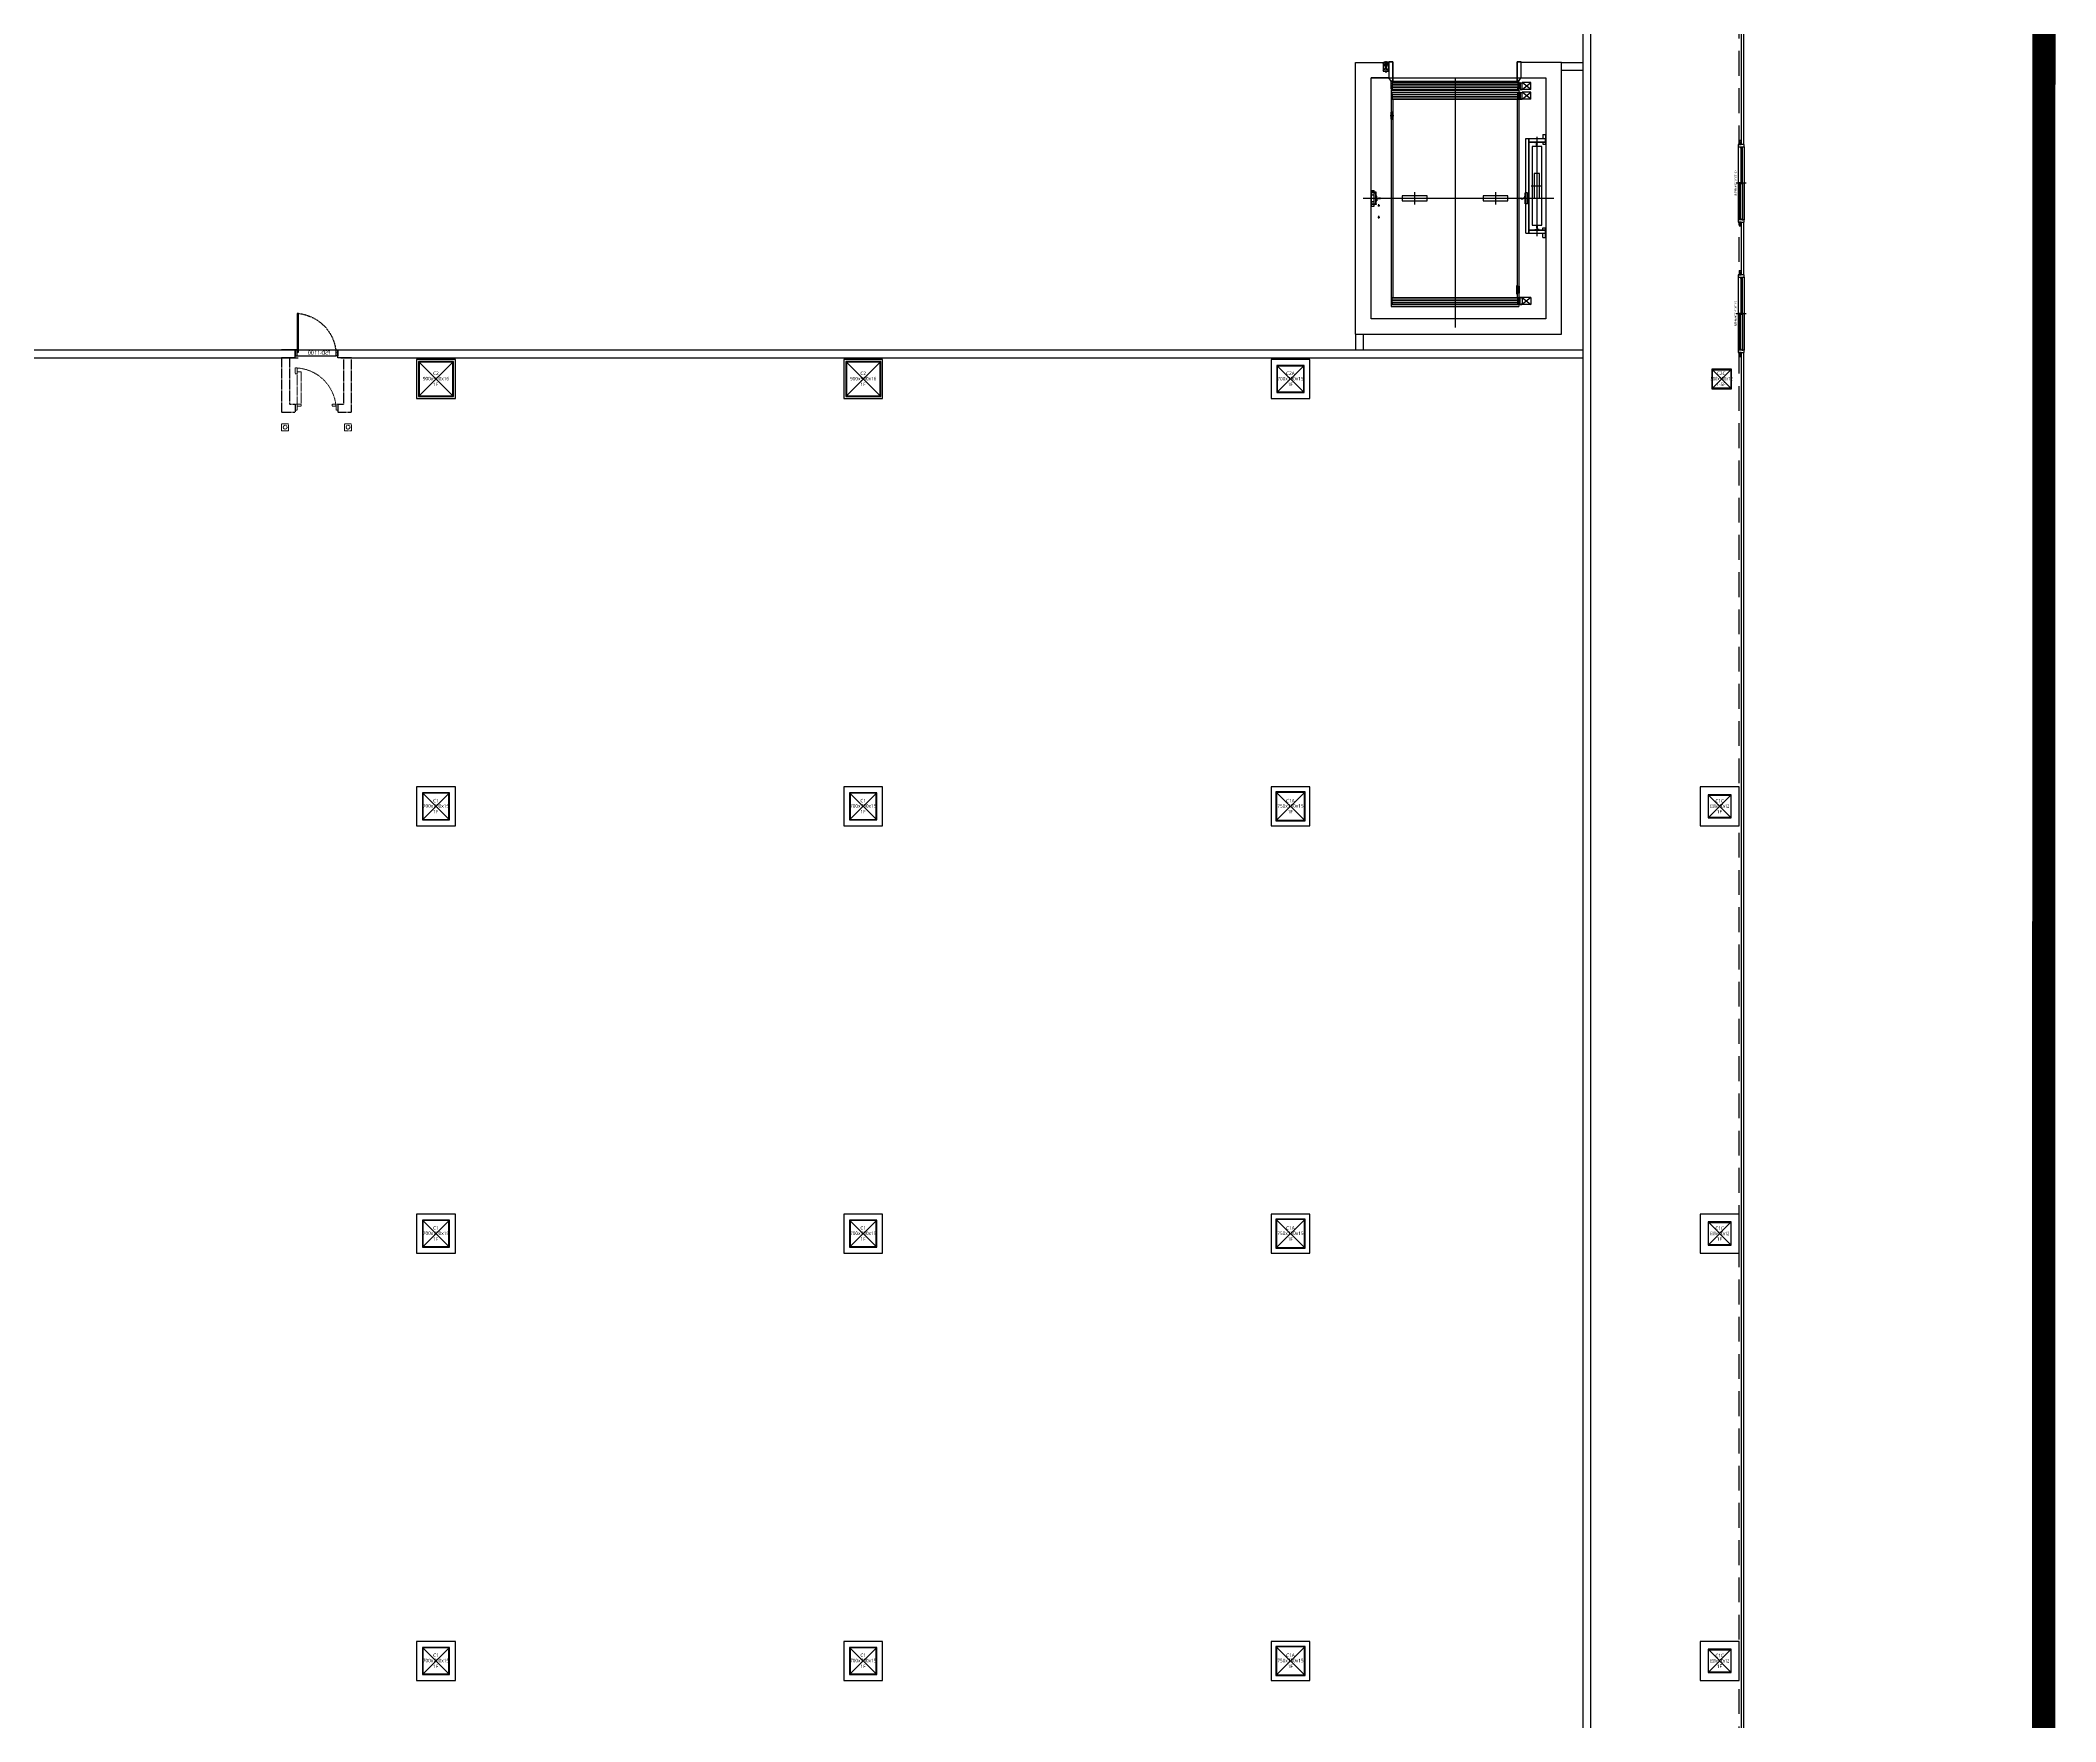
# Model space of a CAD drawing. Header units: millimetres. Extents: x -27104 to 125781, y -3376 to 46996.
# Drawn here: x 120696 to 121711, y 17674 to 18520 of the extents above; entities that cross this region are included whole.
import ezdxf
from ezdxf.enums import TextEntityAlignment as Align

# ---------------------------------------------------------------- set-up
doc = ezdxf.new("R2010")
doc.units = ezdxf.units.MM
doc.header["$LTSCALE"] = 100
doc.header["$MEASUREMENT"] = 0
doc.header["$PDSIZE"] = -10
for name, pattern in [('-HID', [2.5, 1.5, -1]), ('HID', [2.5, 1.5, -1]), ('HIDDEN2', [0.1875, 0.125, -0.0625])]:
    doc.linetypes.add(name, pattern=pattern)
doc.layers.get('0').update_dxf_attribs({"linetype": 'CONTINUOUS'})
doc.layers.get('Defpoints').update_dxf_attribs({"color": 171, "linetype": 'CONTINUOUS'})
doc.layers.add('#프레임 라인', color=189, linetype='CONTINUOUS', plot=False)
for name, color, linetype in [('DOOR', 4, 'CONTINUOUS'), ('DOOR ELE', 253, 'CONTINUOUS'), ('DOOR(OPEN ELE)', 5, 'CONTINUOUS'), ('ELE9', 9, 'CONTINUOUS'), ('FIN(패널-200글라스울64k)', 4, 'CONTINUOUS'), ('FIN(패널-T150 방열)', 9, 'CONTINUOUS'), ('STEEL', 5, 'CONTINUOUS'), ('WIN', 4, 'CONTINUOUS'), ('WIN-ETC', 1, 'CONTINUOUS'), ('WIN-G', 252, 'CONTINUOUS'), ('WIN2', 5, 'CONTINUOUS'), ('단열패널-방열문(저온공사분)', 251, 'CONTINUOUS')]:
    doc.layers.add(name, color=color, linetype=linetype)
doc.styles.add('TE', font='malgun_0.ttf')
doc.styles.add('나눔바른고딕', font='NanumBarunGothic.ttf')
doc.styles.add('돋움체', font='')
doc.styles.get('돋움체').set_extended_font_data('DotumChe')

# ---------------------------------------------------------------- blocks, each defined once
blk = doc.blocks.new('*U429')
at = {"color": 0, "linetype": 'ByBlock'}
for p, q in [((250, 250), (-250, 250)), ((-250, 250), (-250, -250)), ((-238, 238), (238, 238)), ((-238, -238), (-238, 238)), ((238, 238), (238, -238)), ((250, -250), (250, 250)), ((-250, -250), (250, -250)), ((238, -238), (-238, -238))]:
    blk.add_line(p, q, dxfattribs=at)
at = {"layer": 'Defpoints'}
blk.add_point((0, 0), dxfattribs=at)
blk = doc.blocks.new('C2C-1-5F')
at = {"layer": 'Defpoints', "ltscale": 10000}
for p, q in [((-250, -250), (250, 250)), ((-250, 250), (250, -250))]:
    blk.add_line(p, q, dxfattribs=at)
at = {"ltscale": 0.1}
blk.add_blockref('*U429', (0, 0), dxfattribs=at)
at = {"layer": 'Defpoints', "style": 'TE', "width": 0.7}
blk.add_text('500x500x12', height=90, dxfattribs=at).set_placement((0, -35), align=Align.CENTER)
at = {"layer": 'Defpoints', "style": 'TE'}
for s, p in [('C2C', (-12, 102)), ('1-5F', (-18, -182))]:
    blk.add_text(s, height=90, dxfattribs=at).set_placement(p, align=Align.CENTER)
blk = doc.blocks.new('*U372')
at = {"color": 0, "linetype": 'ByBlock'}
for p, q in [((350, 350), (-350, 350)), ((-350, 350), (-350, -350)), ((-335, 335), (335, 335)), ((-335, -335), (-335, 335)), ((335, 335), (335, -335)), ((350, -350), (350, 350)), ((-350, -350), (350, -350)), ((335, -335), (-335, -335))]:
    blk.add_line(p, q, dxfattribs=at)
at = {"layer": 'Defpoints'}
blk.add_point((0, 0), dxfattribs=at)
blk = doc.blocks.new('C2A-1F')
at = {"layer": '#프레임 라인', "ltscale": 0.1}
blk.add_lwpolyline([(-500, -500), (500, -500), (500, 500), (-500, 500)], close=True, dxfattribs=at)
at = {"layer": 'Defpoints', "ltscale": 10000}
for p, q in [((-350, -350), (350, 350)), ((350, -350), (-350, 350))]:
    blk.add_line(p, q, dxfattribs=at)
at = {"ltscale": 0.1}
blk.add_blockref('*U372', (0, 0), dxfattribs=at)
at = {"layer": 'Defpoints', "style": 'TE'}
for s, p in [('700x700x15', (0, -35)), ('C2A', (0, 102)), ('1F', (-6, -182))]:
    blk.add_text(s, height=90, dxfattribs=at).set_placement(p, align=Align.CENTER)
blk = doc.blocks.new('*U428')
at = {"color": 0, "linetype": 'ByBlock'}
for p, q in [((300, 300), (-300, 300)), ((-300, 300), (-300, -300)), ((-288, 288), (288, 288)), ((-288, -288), (-288, 288)), ((288, 288), (288, -288)), ((300, -300), (300, 300)), ((-300, -300), (300, -300)), ((288, -288), (-288, -288))]:
    blk.add_line(p, q, dxfattribs=at)
at = {"layer": 'Defpoints'}
blk.add_point((0, 0), dxfattribs=at)
blk = doc.blocks.new('C1C-1F')
at = {"layer": '#프레임 라인', "ltscale": 0.1}
blk.add_lwpolyline([(-500, -500), (500, -500), (500, 500), (-500, 500)], close=True, dxfattribs=at)
at = {"layer": 'Defpoints', "ltscale": 10000}
for p, q in [((-300, -300), (300, 300)), ((300, -300), (-300, 300))]:
    blk.add_line(p, q, dxfattribs=at)
at = {"ltscale": 0.1}
blk.add_blockref('*U428', (0, 0), dxfattribs=at)
at = {"layer": 'Defpoints', "style": 'TE', "width": 0.6}
blk.add_text('600x600x12', height=90, dxfattribs=at).set_placement((-3, -40), align=Align.CENTER)
at = {"layer": 'Defpoints', "style": 'TE'}
for s, p in [('C1C', (0, 96)), ('1F', (-6, -181))]:
    blk.add_text(s, height=90, dxfattribs=at).set_placement(p, align=Align.CENTER)
blk = doc.blocks.new('C2-1F')
at = {"layer": '#프레임 라인', "ltscale": 0.1}
blk.add_lwpolyline([(-500, -500), (500, -500), (500, 500), (-500, 500)], close=True, dxfattribs=at)
for points in [[(-450, -450), (450, -450), (450, 450), (-450, 450)], [(-434, -434), (434, -434), (434, 434), (-434, 434)]]:
    blk.add_lwpolyline(points, close=True)
at = {"layer": 'Defpoints', "ltscale": 10000}
for p, q in [((-450, -450), (450, 450)), ((450, -450), (-450, 450))]:
    blk.add_line(p, q, dxfattribs=at)
at = {"layer": 'Defpoints', "style": 'TE'}
for s, p in [('900x900x16', (0, -35)), ('C2', (0, 102)), ('1F', (-6, -182))]:
    blk.add_text(s, height=90, dxfattribs=at).set_placement(p, align=Align.CENTER)
blk = doc.blocks.new('C1-1F')
at = {"layer": '#프레임 라인', "ltscale": 0.1}
blk.add_lwpolyline([(-500, -500), (500, -500), (500, 500), (-500, 500)], close=True, dxfattribs=at)
for points in [[(-350, -350), (350, -350), (350, 350), (-350, 350)], [(-335, -335), (335, -335), (335, 335), (-335, 335)]]:
    blk.add_lwpolyline(points, close=True)
at = {"layer": 'Defpoints', "ltscale": 10000}
for p, q in [((-350, -350), (350, 350)), ((350, -350), (-350, 350))]:
    blk.add_line(p, q, dxfattribs=at)
at = {"layer": 'Defpoints', "style": 'TE'}
for s, p in [('700x700x15', (0, -35)), ('C1', (0, 102)), ('1F', (-6, -182))]:
    blk.add_text(s, height=90, dxfattribs=at).set_placement(p, align=Align.CENTER)
blk = doc.blocks.new('C1A-1F')
at = {"layer": '#프레임 라인', "ltscale": 0.1}
blk.add_lwpolyline([(-500, -500), (500, -500), (500, 500), (-500, 500)], close=True, dxfattribs=at)
for points in [[(-375, -375), (375, -375), (375, 375), (-375, 375)], [(-360, -360), (360, -360), (360, 360), (-360, 360)]]:
    blk.add_lwpolyline(points, close=True)
at = {"layer": 'Defpoints', "ltscale": 10000}
for p, q in [((-375, -375), (375, 375)), ((375, -375), (-375, 375))]:
    blk.add_line(p, q, dxfattribs=at)
at = {"layer": 'Defpoints', "style": 'TE'}
for s, p in [('750x750x15', (0, -35)), ('C1A', (0, 102)), ('1F', (-6, -182))]:
    blk.add_text(s, height=90, dxfattribs=at).set_placement(p, align=Align.CENTER)
blk = doc.blocks.new('A$Ca9cf91a4')
blk.add_wipeout([(13, 100), (13, 2100), (168, 2100), (168, 100)]).dxf.layer = 'WIN'
at = {"layer": 'WIN', "color": 8}
for p, q in [((93, 2100), (43, 2200)), ((93, 2200), (43, 2100)), ((93, 0), (43, 100)), ((93, 100), (43, 0))]:
    blk.add_line(p, q, dxfattribs=at)
at = {"layer": 'WIN', "ltscale": 0.1}
for points in [[(168, 2100), (168, 2040), (13, 2040), (13, 2100)], [(76, 2040), (41, 2040), (41, 2005), (76, 2005)], [(136, 2040), (136, 2000), (116, 2000), (116, 2040)], [(76, 1117), (41, 1117), (41, 1082), (76, 1082)], [(116, 1117), (81, 1117), (81, 1082), (116, 1082)], [(136, 1120), (136, 1080), (116, 1080), (116, 1120)], [(168, 160), (168, 100), (13, 100), (13, 160)], [(116, 195), (81, 195), (81, 160), (116, 160)]]:
    blk.add_lwpolyline(points, close=True, dxfattribs=at)
at = {"layer": 'WIN', "color": 8}
for points in [[(93, 2200), (93, 2100), (43, 2100), (43, 2200)], [(93, 100), (93, 0), (43, 0), (43, 100)]]:
    blk.add_lwpolyline(points, close=True, dxfattribs=at)
at = {"layer": 'WIN-ETC', "ltscale": 0.1}
blk.add_lwpolyline([(218, 1100), (-37, 1100)], dxfattribs=at)
at = {"layer": 'WIN-G', "ltscale": 0.1}
for points in [[(41, 1117), (41, 2005)], [(58, 1117), (58, 2005)], [(76, 1117), (76, 2005)], [(126, 1120), (126, 2000)], [(81, 195), (81, 1082)], [(98, 195), (98, 1082)], [(116, 195), (116, 1082)]]:
    blk.add_lwpolyline(points, dxfattribs=at)
at = {"layer": 'WIN2', "ltscale": 0.1}
for points in [[(13, 160), (13, 2040)], [(168, 160), (168, 2040)]]:
    blk.add_lwpolyline(points, dxfattribs=at)
at = {"layer": 'Defpoints', "style": '돋움체'}
blk.add_text('상온용PW(2.0.X1.0)', height=50, rotation=270, dxfattribs=at).set_placement((-90, 1098), align=Align.BOTTOM_CENTER)
blk = doc.blocks.new('A$C48EA7C17')
at = {"layer": 'DOOR'}
for points in [[(965, 1088), (1000, 1088), (1000, 88), (965, 88)], [(-50, 0), (0, 0), (0, 150), (-50, 150)], [(1050, 0), (1000, 0), (1000, 150), (1050, 150)]]:
    blk.add_lwpolyline(points, close=True, dxfattribs=at)
at = {"layer": 'DOOR ELE', "ltscale": 0.1}
for points in [[(965, 150), (0, 150)], [(1000, 0), (0, 0)]]:
    blk.add_lwpolyline(points, dxfattribs=at)
at = {"layer": 'DOOR(OPEN ELE)', "linetype": 'HID', "ltscale": 0.05}
blk.add_arc((1084, 7), 1087, 96.2785, 175.7623, dxfattribs=at)
at = {"layer": 'Defpoints', "style": '나눔바른고딕'}
blk.add_text('FSD-1100', height=100, dxfattribs=at).set_placement((139, 28))
blk = doc.blocks.new('A$C236D454C')
at = {"layer": 'FIN(패널-200글라스울64k)', "ltscale": 1000}
for points in [[(0, 1112), (350, 1112)], [(350, 1112), (350, 912)], [(1450, 1112), (1450, 912)], [(1450, 1112), (1800, 1112)], [(350, 912), (0, 912)], [(1450, 912), (1800, 912)]]:
    blk.add_lwpolyline(points, dxfattribs=at)
at = {"layer": 'FIN(패널-T150 방열)', "linetype": '-HID', "ltscale": 0.1}
for points in [[(350, 2512), (0, 2512), (0, 1112)], [(350, 2312), (200, 2312), (200, 1112)], [(350, 2312), (350, 2512)], [(1800, 1112), (1800, 2512), (1450, 2512)], [(1450, 2312), (1450, 2512)], [(1600, 1112), (1600, 2312), (1450, 2312)]]:
    blk.add_lwpolyline(points, dxfattribs=at)
at = {"layer": 'STEEL', "linetype": '-HID', "lineweight": 0, "ltscale": 0.1}
for p, q in [((0, 2992), (180, 2992)), ((0, 2812), (0, 2992)), ((180, 2812), (0, 2812)), ((180, 2992), (180, 2812)), ((1620, 2992), (1800, 2992)), ((1620, 2812), (1620, 2992)), ((1800, 2812), (1620, 2812)), ((1800, 2992), (1800, 2812))]:
    blk.add_line(p, q, dxfattribs=at)
for centre in [(90, 2902), (1710, 2902)]:
    blk.add_circle(centre, 50, dxfattribs=at)
at = {"layer": '단열패널-방열문(저온공사분)', "linetype": '-HID', "lineweight": 0, "ltscale": 0.1}
for points in [[(350, 2462), (400, 2462), (400, 2312), (350, 2312)], [(500, 2312), (500, 2362), (400, 2362), (400, 2312)], [(1400, 2312), (1400, 2362), (1300, 2362), (1300, 2312)], [(1300, 1475), (1400, 1475), (1400, 2312), (1300, 2312)], [(1450, 2462), (1400, 2462), (1400, 2312), (1450, 2312)], [(1450, 1375), (1450, 1525), (1400, 1525), (1400, 1375)]]:
    blk.add_lwpolyline(points, close=True, dxfattribs=at)
blk.add_arc((1474, 2451), 1076, 184.0279, 268.0719, dxfattribs=at)
at = {"ltscale": 0.1, "xscale": -1, "rotation": 180}
blk.add_blockref('A$C48EA7C17', (400, 1062), dxfattribs=at)
blk = doc.blocks.new('ggtyu')
at = {"layer": 'ELE9', "color": 253}
for p, q in [((59800.4, 18505), (59797.5, 18508.9)), ((59797.5, 18505), (59800.4, 18508.9)), ((59799.5, 18507.2), (59798.5, 18509.3)), ((59798.5, 18507.2), (59799.5, 18509.3)), ((59799, 18504.1), (59799, 18509.9)), ((59801.6, 18499.9), (59800.4, 18501.5)), ((59801.6, 18495.9), (59801.6, 18499.9)), ((59801.6, 18499.9), (59865.8, 18499.9)), ((59801.6, 18495.9), (59865.8, 18495.9)), ((59802, 18499.2), (59865.4, 18499.3)), ((59802, 18499.2), (59802, 18498.3)), ((59802, 18498.3), (59865.4, 18498.3)), ((59802, 18498.1), (59865.4, 18498.1)), ((59802, 18498.1), (59802, 18497.1)), ((59802, 18497.1), (59865.4, 18497.1)), ((59802, 18496.9), (59865.4, 18496.9)), ((59802, 18496.9), (59802, 18495.9)), ((59802, 18495.9), (59865.4, 18495.9)), ((59833.7, 18501.5), (59833.7, 18375.8)), ((59865.2, 18498.8), (59866.2, 18498.8)), ((59865.2, 18497.6), (59866.2, 18497.6)), ((59865.2, 18496.4), (59866.2, 18496.4)), ((59865.4, 18499.3), (59865.4, 18498.3)), ((59865.4, 18499), (59866.1, 18499)), ((59865.4, 18499), (59865.4, 18499)), ((59865.4, 18499), (59865.4, 18498.5)), ((59865.4, 18498.9), (59866.1, 18498.9)), ((59865.4, 18498.6), (59866.1, 18498.6)), ((59865.4, 18498.6), (59866.1, 18498.6)), ((59865.4, 18498.5), (59865.4, 18498.5)), ((59865.4, 18498.1), (59865.4, 18497.1)), ((59865.4, 18497.9), (59865.4, 18497.9)), ((59865.4, 18497.9), (59865.4, 18497.3)), ((59865.4, 18497.8), (59866.1, 18497.8)), ((59865.4, 18497.7), (59866.1, 18497.7)), ((59865.4, 18497.5), (59866.1, 18497.5)), ((59865.4, 18497.4), (59866.1, 18497.4)), ((59865.4, 18497.3), (59865.4, 18497.3)), ((59865.4, 18496.9), (59865.4, 18495.9)), ((59865.4, 18496.7), (59865.4, 18496.7)), ((59865.4, 18496.7), (59865.4, 18496.1)), ((59865.4, 18496.1), (59865.4, 18496.7)), ((59865.4, 18496.6), (59866.1, 18496.6)), ((59865.4, 18496.6), (59866.1, 18496.6)), ((59865.4, 18496.3), (59866.1, 18496.3)), ((59865.4, 18496.2), (59866.1, 18496.2)), ((59865.4, 18496.1), (59865.4, 18496.1)), ((59865.8, 18499.9), (59866.9, 18501.5)), ((59865.8, 18495.9), (59865.8, 18499.9)), ((59866.4, 18498.8), (59865.8, 18498.8)), ((59865.8, 18498.8), (59866.1, 18498.8)), ((59865.8, 18498.8), (59866.1, 18498.8)), ((59865.8, 18498.7), (59866.1, 18498.7)), ((59866.4, 18497.6), (59865.8, 18497.6)), ((59865.8, 18497.6), (59866.1, 18497.6)), ((59865.8, 18497.6), (59866.1, 18497.6)), ((59865.8, 18497.6), (59866.1, 18497.6)), ((59866.4, 18496.5), (59865.8, 18496.5)), ((59865.8, 18496.5), (59866.1, 18496.5)), ((59865.8, 18496.5), (59866.1, 18496.5)), ((59865.8, 18496.4), (59866.1, 18496.4)), ((59866.3, 18498.7), (59865.9, 18498.7)), ((59866.3, 18497.6), (59865.9, 18497.6)), ((59866.3, 18496.4), (59865.9, 18496.4)), ((59866.1, 18499), (59866.1, 18498.9)), ((59866.1, 18498.9), (59866.1, 18498.8)), ((59866.1, 18498.6), (59866.1, 18498.7)), ((59866.1, 18498.6), (59866.1, 18498.6)), ((59866.1, 18497.8), (59866.1, 18497.7)), ((59866.1, 18497.7), (59866.1, 18497.6)), ((59866.1, 18497.5), (59866.1, 18497.6)), ((59866.1, 18497.4), (59866.1, 18497.5)), ((59866.1, 18496.6), (59866.1, 18496.6)), ((59866.1, 18496.6), (59866.1, 18496.5)), ((59866.1, 18496.3), (59866.1, 18496.4)), ((59866.1, 18496.2), (59866.1, 18496.3)), ((59866.4, 18499), (59866.4, 18495.8)), ((59866.4, 18498.2), (59866.4, 18498.8)), ((59866.4, 18498.3), (59866.4, 18498.7)), ((59866.4, 18497), (59866.4, 18498.6)), ((59866.4, 18498.2), (59866.4, 18498.2)), ((59866.4, 18497.1), (59866.4, 18497.5)), ((59866.4, 18497), (59866.4, 18497)), ((59866.4, 18495.9), (59866.4, 18496.5)), ((59866.4, 18495.9), (59866.4, 18496.3)), ((59866.4, 18495.9), (59866.4, 18495.9)), ((59866.5, 18499.1), (59867.3, 18499.1)), ((59866.5, 18499), (59867.3, 18499)), ((59866.5, 18499), (59866.5, 18495.8)), ((59867.3, 18495.7), (59866.5, 18495.7)), ((59866.5, 18495.7), (59867.3, 18495.7)), ((59867.3, 18498.7), (59867.3, 18499)), ((59867.3, 18498.7), (59867.4, 18498.7)), ((59867.3, 18495.8), (59867.3, 18496.1)), ((59867.3, 18496.1), (59867.4, 18496.1)), ((59867.3, 18495.8), (59867.3, 18496.1)), ((59867.3, 18496.1), (59867.4, 18496.1)), ((59867.4, 18499), (59867.4, 18498.7)), ((59867.4, 18495.8), (59867.4, 18496.1)), ((59867.4, 18495.8), (59867.4, 18496.1)), ((59867.5, 18495.7), (59871.8, 18499.2)), ((59871.8, 18495.7), (59867.5, 18499.2)), ((59867.5, 18495.7), (59867.5, 18499.2)), ((59871.8, 18499.2), (59867.5, 18499.2)), ((59871.8, 18495.7), (59867.5, 18495.7)), ((59871.8, 18495.7), (59871.8, 18499.2)), ((59801.6, 18495.3), (59801.6, 18386.4)), ((59801.6, 18495.3), (59865.8, 18495.3)), ((59801.6, 18490.8), (59865.8, 18490.8)), ((59802, 18494.4), (59865.4, 18494.4)), ((59802, 18493.4), (59802, 18494.4)), ((59802, 18493.4), (59865.4, 18493.4)), ((59802, 18493.2), (59802, 18492.2)), ((59802, 18493.2), (59865.4, 18493.2)), ((59802, 18492.2), (59865.4, 18492.2)), ((59802, 18492), (59802, 18491)), ((59802, 18492), (59865.4, 18492)), ((59802, 18491), (59865.4, 18491)), ((59802.4, 18490.8), (59802.4, 18390.9)), ((59802.4, 18490.8), (59865, 18490.8)), ((59865, 18490.8), (59865, 18390.9)), ((59865.2, 18493.9), (59866.2, 18493.9)), ((59865.2, 18492.7), (59866.2, 18492.7)), ((59865.2, 18491.5), (59866.2, 18491.5)), ((59865.4, 18493.4), (59865.4, 18494.4)), ((59865.4, 18494.2), (59865.4, 18494.2)), ((59865.4, 18494.2), (59865.4, 18493.6)), ((59865.4, 18494.1), (59866.1, 18494.1)), ((59865.4, 18494), (59866.1, 18494)), ((59865.4, 18493.7), (59866.1, 18493.7)), ((59865.4, 18493.7), (59866.1, 18493.7)), ((59865.4, 18493.6), (59865.4, 18493.6)), ((59865.4, 18493.2), (59865.4, 18492.2)), ((59865.4, 18492.2), (59865.4, 18493.2)), ((59865.4, 18493), (59865.4, 18493)), ((59865.4, 18493), (59865.4, 18492.4)), ((59865.4, 18492.9), (59866.1, 18492.9)), ((59865.4, 18492.8), (59866.1, 18492.8)), ((59865.4, 18492.6), (59866.1, 18492.6)), ((59865.4, 18492.5), (59866.1, 18492.5)), ((59865.4, 18492.4), (59865.4, 18492.4)), ((59865.4, 18492), (59865.4, 18491)), ((59865.4, 18491.8), (59865.4, 18491.8)), ((59865.4, 18491.8), (59865.4, 18491.3)), ((59865.4, 18491.3), (59865.4, 18491.8)), ((59865.4, 18491.7), (59866.1, 18491.7)), ((59865.4, 18491.7), (59866.1, 18491.7)), ((59865.4, 18491.4), (59866.1, 18491.4)), ((59865.4, 18491.3), (59866.1, 18491.3)), ((59865.4, 18491.3), (59865.4, 18491.3)), ((59865.8, 18495.3), (59865.8, 18386.4)), ((59866.4, 18493.9), (59865.8, 18493.9)), ((59865.8, 18493.9), (59866.1, 18493.9)), ((59865.8, 18493.9), (59866.1, 18493.9)), ((59865.8, 18493.8), (59866.1, 18493.8)), ((59866.4, 18492.7), (59865.8, 18492.7)), ((59865.8, 18492.7), (59866.1, 18492.7)), ((59865.8, 18492.7), (59866.1, 18492.7)), ((59865.8, 18492.7), (59866.1, 18492.7)), ((59866.4, 18491.6), (59865.8, 18491.6)), ((59865.8, 18491.6), (59866.1, 18491.6)), ((59865.8, 18491.6), (59866.1, 18491.6)), ((59865.8, 18491.5), (59866.1, 18491.5)), ((59866.3, 18493.8), (59865.9, 18493.8)), ((59866.3, 18492.7), (59865.9, 18492.7)), ((59866.3, 18491.5), (59865.9, 18491.5)), ((59866.1, 18494.1), (59866.1, 18494)), ((59866.1, 18494), (59866.1, 18493.9)), ((59866.1, 18493.7), (59866.1, 18493.8)), ((59866.1, 18493.7), (59866.1, 18493.7)), ((59866.1, 18492.9), (59866.1, 18492.8)), ((59866.1, 18492.8), (59866.1, 18492.7)), ((59866.1, 18492.6), (59866.1, 18492.7)), ((59866.1, 18492.5), (59866.1, 18492.6)), ((59866.1, 18491.7), (59866.1, 18491.7)), ((59866.1, 18491.7), (59866.1, 18491.6)), ((59866.1, 18491.4), (59866.1, 18491.5)), ((59866.1, 18491.3), (59866.1, 18491.4)), ((59866.4, 18494.1), (59866.4, 18490.9)), ((59866.4, 18493.3), (59866.4, 18493.9)), ((59866.4, 18493.4), (59866.4, 18493.8)), ((59866.4, 18492.1), (59866.4, 18493.7)), ((59866.4, 18493.3), (59866.4, 18493.3)), ((59866.4, 18492.2), (59866.4, 18492.6)), ((59866.4, 18492.1), (59866.4, 18492.1)), ((59866.4, 18491), (59866.4, 18491.6)), ((59866.4, 18491), (59866.4, 18491.4)), ((59866.4, 18491), (59866.4, 18491)), ((59866.5, 18494.2), (59867.3, 18494.2)), ((59866.5, 18494.2), (59867.3, 18494.2)), ((59866.5, 18494.1), (59866.5, 18490.9)), ((59866.5, 18490.9), (59867.3, 18490.9)), ((59867.3, 18490.8), (59866.5, 18490.8)), ((59867.3, 18493.8), (59867.3, 18494.1)), ((59867.3, 18493.8), (59867.4, 18493.8)), ((59867.3, 18490.9), (59867.3, 18491.2)), ((59867.3, 18491.2), (59867.4, 18491.2)), ((59867.3, 18490.9), (59867.3, 18491.2)), ((59867.3, 18491.2), (59867.4, 18491.2)), ((59867.4, 18494.1), (59867.4, 18493.8)), ((59867.4, 18490.9), (59867.4, 18491.2)), ((59867.4, 18490.9), (59867.4, 18491.2)), ((59867.5, 18490.8), (59871.8, 18494.3)), ((59871.8, 18490.8), (59867.5, 18494.3)), ((59871.8, 18494.3), (59867.5, 18494.3)), ((59867.5, 18490.8), (59867.5, 18494.3)), ((59871.8, 18490.8), (59867.5, 18490.8)), ((59871.8, 18490.8), (59871.8, 18494.3)), ((59802.8, 18482.5), (59801, 18482.5)), ((59801.4, 18484.3), (59802.4, 18480.8)), ((59802.4, 18484.3), (59801.4, 18480.8)), ((59802.5, 18484.7), (59802.4, 18484.7)), ((59802.4, 18484.3), (59802.4, 18484.7)), ((59802.4, 18484.3), (59802.4, 18480.4)), ((59802.4, 18479.3), (59802.5, 18479.3)), ((59802.5, 18480.4), (59802.5, 18484.7)), ((59869.4, 18423.3), (59869.4, 18471)), ((59869.4, 18471), (59879.3, 18471)), ((59869.4, 18444.4), (59869.4, 18470.9)), ((59870.9, 18423.3), (59870.9, 18471)), ((59871.1, 18423.3), (59871.1, 18471)), ((59871.1, 18469.4), (59879.3, 18469.4)), ((59871.1, 18469.2), (59879.3, 18469.2)), ((59876.1, 18469.2), (59873.9, 18469.2)), ((59873.9, 18469.1), (59873.9, 18469.2)), ((59873.9, 18469), (59874.8, 18469)), ((59874.8, 18467.5), (59874.8, 18468.2)), ((59874.8, 18468.2), (59874.8, 18468.2)), ((59875.1, 18467.5), (59874.8, 18467.5)), ((59874.8, 18467.5), (59874.8, 18467.5)), ((59874.9, 18468.3), (59874.9, 18468.9)), ((59875, 18421.8), (59875, 18471.9)), ((59876, 18469), (59875.1, 18469)), ((59875.1, 18468.3), (59875.1, 18468.9)), ((59875.1, 18467.5), (59875.1, 18468.2)), ((59875.1, 18468.2), (59875.1, 18468.2)), ((59875.1, 18467.5), (59875.1, 18467.5)), ((59876.1, 18469.1), (59876.1, 18469.2)), ((59878, 18473.1), (59879.5, 18473.1)), ((59878, 18473.1), (59878, 18471)), ((59878, 18469.2), (59878, 18468.2)), ((59878, 18468.2), (59879.5, 18468.2)), ((59879.3, 18473.1), (59879.3, 18468.2)), ((59879.3, 18469.2), (59879.3, 18471)), ((59872.1, 18447.1), (59877.3, 18447.1)), ((59787.5, 18440.9), (59883.4, 18440.9)), ((59791.4, 18444.8), (59792.9, 18444.8)), ((59791.4, 18436.9), (59792.9, 18436.9)), ((59791.6, 18436.9), (59791.6, 18444.8)), ((59793.9, 18444), (59791.6, 18444)), ((59791.6, 18444), (59791.6, 18442.5)), ((59791.6, 18444), (59791.6, 18442.5)), ((59793.9, 18443.8), (59791.6, 18443.8)), ((59792.9, 18442.5), (59791.6, 18442.5)), ((59792.9, 18439.2), (59791.6, 18439.2)), ((59791.6, 18439.2), (59791.6, 18437.7)), ((59791.6, 18439.2), (59791.6, 18437.7)), ((59793.9, 18437.9), (59791.6, 18437.9)), ((59793.9, 18437.7), (59791.6, 18437.7)), ((59792.9, 18444), (59792.9, 18444.8)), ((59792.9, 18438.1), (59792.9, 18443.6)), ((59792.9, 18443.6), (59794, 18443.6)), ((59792.9, 18439.2), (59792.9, 18442.5)), ((59792.9, 18439.2), (59792.9, 18442.5)), ((59792.9, 18438.1), (59794, 18438.1)), ((59792.9, 18436.9), (59792.9, 18437.7)), ((59793.8, 18438.1), (59793.8, 18443.6)), ((59793.9, 18443.6), (59793.9, 18444)), ((59793.9, 18438.1), (59793.9, 18437.7)), ((59794, 18438.1), (59794, 18443.6)), ((59794, 18442.1), (59794, 18439.6)), ((59794, 18442.1), (59794.2, 18442.1)), ((59794, 18439.6), (59794.2, 18439.6)), ((59794.3, 18441), (59794.3, 18442)), ((59794.3, 18440.7), (59794.3, 18439.7)), ((59794.4, 18441), (59795, 18441)), ((59794.4, 18440.8), (59795, 18440.8)), ((59794.8, 18437.3), (59795.9, 18437.3)), ((59796.1, 18441), (59795.1, 18441)), ((59795.1, 18441), (59795.1, 18441)), ((59796.1, 18440.7), (59795.1, 18440.7)), ((59795.1, 18440.7), (59795.1, 18440.7)), ((59795.3, 18436.8), (59795.3, 18437.9)), ((59796.1, 18441), (59796.1, 18440.7)), ((59796.1, 18441), (59796.1, 18441)), ((59796.1, 18440.7), (59796.1, 18440.7)), ((59813.3, 18444), (59813.3, 18437.7)), ((59854, 18444), (59854, 18437.7)), ((59866.9, 18441), (59866.9, 18440.7)), ((59867, 18441), (59866.9, 18441)), ((59867, 18440.7), (59866.9, 18440.7)), ((59867, 18441), (59868, 18441)), ((59867, 18440.7), (59868, 18440.7)), ((59868.7, 18441), (59868, 18441)), ((59868, 18441), (59868, 18441)), ((59868.7, 18440.8), (59868, 18440.8)), ((59868, 18440.7), (59868, 18440.7)), ((59868.8, 18441), (59868.8, 18442)), ((59868.8, 18440.7), (59868.8, 18439.7)), ((59869.1, 18442.1), (59868.9, 18442.1)), ((59869.1, 18439.6), (59868.9, 18439.6)), ((59870.2, 18443.6), (59869.1, 18443.6)), ((59869.1, 18438.1), (59869.1, 18443.6)), ((59869.1, 18442.1), (59869.1, 18439.6)), ((59870.2, 18438.1), (59869.1, 18438.1)), ((59869.2, 18438.1), (59869.2, 18443.6)), ((59869.4, 18426.9), (59869.4, 18438.1)), ((59870.2, 18438.1), (59870.2, 18443.6)), ((59794.8, 18431.4), (59795.9, 18431.4)), ((59795.3, 18430.8), (59795.3, 18432)), ((59871.1, 18425), (59879.3, 18425)), ((59871.1, 18424.9), (59879.3, 18424.9)), ((59873.9, 18425.2), (59874.8, 18425.2)), ((59873.9, 18425.1), (59873.9, 18425)), ((59876.1, 18425), (59873.9, 18425)), ((59874.8, 18426.8), (59874.8, 18426)), ((59875.1, 18426.8), (59874.8, 18426.8)), ((59874.8, 18426.8), (59874.8, 18426.8)), ((59874.8, 18426), (59874.8, 18426)), ((59874.9, 18425.9), (59874.9, 18425.3)), ((59875.1, 18426.8), (59875.1, 18426)), ((59875.1, 18426.8), (59875.1, 18426.8)), ((59875.1, 18426), (59875.1, 18426)), ((59875.1, 18425.9), (59875.1, 18425.3)), ((59876, 18425.2), (59875.1, 18425.2)), ((59876.1, 18425.1), (59876.1, 18425)), ((59878, 18425), (59878, 18426)), ((59878, 18426), (59879.5, 18426)), ((59879.3, 18421.1), (59879.3, 18426)), ((59879.3, 18423.6), (59879.3, 18425)), ((59879.3, 18425), (59879.3, 18423.3)), ((59802.4, 18423.4), (59802.4, 18390.9)), ((59869.4, 18423.3), (59879.3, 18423.3)), ((59878, 18421.1), (59878, 18423.3)), ((59878, 18421.1), (59879.5, 18421.1)), ((59864.5, 18394.9), (59866.4, 18394.9)), ((59864.9, 18392.7), (59864.9, 18397)), ((59864.9, 18397), (59865, 18397)), ((59865, 18396.6), (59865, 18397)), ((59865, 18396.6), (59865, 18392.7)), ((59866, 18396.6), (59865, 18393.1)), ((59865, 18396.6), (59866, 18393.1)), ((59801.6, 18390.9), (59865.8, 18390.9)), ((59801.6, 18386.4), (59865.8, 18386.4)), ((59802, 18389.7), (59802, 18390.7)), ((59802, 18390.7), (59865.4, 18390.7)), ((59802, 18389.7), (59865.4, 18389.7)), ((59802, 18388.5), (59802, 18389.5)), ((59802, 18389.5), (59865.4, 18389.5)), ((59802, 18388.5), (59865.4, 18388.5)), ((59802, 18388.3), (59802, 18387.4)), ((59802, 18388.3), (59865.4, 18388.3)), ((59802, 18387.4), (59865.4, 18387.4)), ((59865, 18392.7), (59864.9, 18392.7)), ((59865.2, 18390.2), (59866.2, 18390.2)), ((59865.2, 18389), (59866.2, 18389)), ((59865.2, 18387.8), (59866.2, 18387.8)), ((59865.4, 18389.7), (59865.4, 18390.7)), ((59865.4, 18390.5), (59865.4, 18390.5)), ((59865.4, 18389.9), (59865.4, 18390.5)), ((59865.4, 18390.5), (59865.4, 18389.9)), ((59865.4, 18390.4), (59866.1, 18390.4)), ((59865.4, 18390.3), (59866.1, 18390.3)), ((59865.4, 18390.1), (59866.1, 18390.1)), ((59865.4, 18390), (59866.1, 18390)), ((59865.4, 18389.9), (59865.4, 18389.9)), ((59865.4, 18388.5), (59865.4, 18389.5)), ((59865.4, 18389.5), (59865.4, 18388.5)), ((59865.4, 18389.3), (59865.4, 18389.3)), ((59865.4, 18388.7), (59865.4, 18389.3)), ((59865.4, 18389.2), (59866.1, 18389.2)), ((59865.4, 18389.1), (59866.1, 18389.1)), ((59865.4, 18388.9), (59866.1, 18388.9)), ((59865.4, 18388.8), (59866.1, 18388.8)), ((59865.4, 18388.7), (59865.4, 18388.7)), ((59865.4, 18388.3), (59865.4, 18387.4)), ((59865.4, 18388.1), (59865.4, 18388.1)), ((59865.4, 18387.6), (59865.4, 18388.1)), ((59865.4, 18388), (59866.1, 18388)), ((59865.4, 18388), (59866.1, 18388)), ((59865.4, 18387.7), (59866.1, 18387.7)), ((59865.4, 18387.6), (59866.1, 18387.6)), ((59865.4, 18387.6), (59865.4, 18387.6)), ((59866.4, 18390.2), (59865.8, 18390.2)), ((59865.8, 18390.2), (59866.1, 18390.2)), ((59865.8, 18390.2), (59866.1, 18390.2)), ((59865.8, 18390.2), (59866.1, 18390.2)), ((59866.4, 18389), (59865.8, 18389)), ((59865.8, 18389), (59866.1, 18389)), ((59865.8, 18389), (59866.1, 18389)), ((59865.8, 18389), (59866.1, 18389)), ((59865.8, 18387.9), (59866.1, 18387.9)), ((59866.4, 18387.8), (59865.8, 18387.8)), ((59865.8, 18387.8), (59866.1, 18387.8)), ((59865.8, 18387.8), (59866.1, 18387.8)), ((59866.3, 18390.2), (59865.9, 18390.2)), ((59866.3, 18389), (59865.9, 18389)), ((59866.3, 18387.9), (59865.9, 18387.9)), ((59866.1, 18390.4), (59866.1, 18390.3)), ((59866.1, 18390.3), (59866.1, 18390.2)), ((59866.1, 18390.1), (59866.1, 18390.2)), ((59866.1, 18390), (59866.1, 18390.1)), ((59866.1, 18389.2), (59866.1, 18389.1)), ((59866.1, 18389.1), (59866.1, 18389)), ((59866.1, 18388.9), (59866.1, 18389)), ((59866.1, 18388.8), (59866.1, 18388.9)), ((59866.1, 18388), (59866.1, 18388)), ((59866.1, 18388), (59866.1, 18387.9)), ((59866.1, 18387.7), (59866.1, 18387.8)), ((59866.1, 18387.6), (59866.1, 18387.7)), ((59866.4, 18387.6), (59866.4, 18390.8)), ((59866.4, 18390.7), (59866.4, 18390.3)), ((59866.4, 18390.7), (59866.4, 18390.2)), ((59866.4, 18390.7), (59866.4, 18390.7)), ((59866.4, 18389.6), (59866.4, 18388)), ((59866.4, 18389.6), (59866.4, 18389.6)), ((59866.4, 18389.5), (59866.4, 18389.1)), ((59866.4, 18388.4), (59866.4, 18387.8)), ((59866.4, 18388.4), (59866.4, 18387.9)), ((59866.4, 18388.4), (59866.4, 18388.4)), ((59867.3, 18390.9), (59866.5, 18390.9)), ((59866.5, 18390.9), (59867.3, 18390.9)), ((59866.5, 18387.6), (59866.5, 18390.8)), ((59866.5, 18387.6), (59867.3, 18387.6)), ((59866.5, 18387.5), (59867.3, 18387.5)), ((59867.3, 18390.8), (59867.3, 18390.5)), ((59867.3, 18390.8), (59867.3, 18390.5)), ((59867.3, 18390.5), (59867.4, 18390.5)), ((59867.3, 18390.5), (59867.4, 18390.5)), ((59867.3, 18387.9), (59867.3, 18387.6)), ((59867.3, 18387.9), (59867.4, 18387.9)), ((59867.4, 18390.8), (59867.4, 18390.5)), ((59867.4, 18390.8), (59867.4, 18390.5)), ((59867.4, 18387.6), (59867.4, 18387.9)), ((59871.8, 18391), (59867.5, 18391)), ((59867.5, 18391), (59871.8, 18387.4)), ((59871.8, 18391), (59867.5, 18387.4)), ((59867.5, 18391), (59867.5, 18387.4)), ((59871.8, 18387.4), (59867.5, 18387.4)), ((59871.8, 18391), (59871.8, 18387.4))]:
    blk.add_line(p, q, dxfattribs=at)
at = {"layer": 'ELE9', "color": 253, "ltscale": 0.1}
for p, q in [((59791.4, 18380.2), (59791.4, 18501.5)), ((59879.5, 18501.5), (59879.5, 18380.2)), ((59879.5, 18380.2), (59791.4, 18380.2))]:
    blk.add_line(p, q, dxfattribs=at)
at = {"layer": 'ELE9', "color": 253, "ltscale": 10, "const_width": 11.7}
blk.add_lwpolyline([(56050.7, 16905.2), (60130.1, 16905.2), (60130.4, 19302.6), (58117.4, 19302.4)], dxfattribs=at)
at = {"layer": 'ELE9', "color": 253, "linetype": 'HIDDEN2'}
blk.add_lwpolyline([(59895.6, 17152.6), (59976.8, 17152.6), (59976.8, 19225.4)], dxfattribs=at)
at = {"layer": 'ELE9', "color": 253, "ltscale": 0.1}
for points in [[(59977.8, 18832.1), (59977.8, 17397.1)], [(59979.2, 17397.1), (59979.2, 18832.1)], [(59898.1, 18601.3), (59898.1, 17386.4)], [(59902, 18601.3), (59902, 17386.4)], [(59783.6, 18372.4), (59783.6, 18509.3), (59800.4, 18509.3), (59800.4, 18501.5), (59791.4, 18501.5)], [(59887.3, 18372.4), (59887.3, 18509.3), (59866.9, 18509.3), (59866.9, 18501.5), (59879.5, 18501.5)], [(59887.3, 18509.3), (59898.1, 18509.3)], [(59887.3, 18505.4), (59898.1, 18505.4)], [(59065.1, 18364.6), (59251, 18364.6)], [(59272.5, 18364.6), (59898.1, 18364.6)], [(59783.6, 18372.4), (59887.3, 18372.4)], [(59783.6, 18372.4), (59783.6, 18364.6)], [(59787.5, 18372.4), (59787.5, 18364.6)], [(59065.1, 18360.6), (59251, 18360.6)], [(59272.5, 18360.6), (59898.1, 18360.6)]]:
    blk.add_lwpolyline(points, dxfattribs=at)
at = {"layer": 'ELE9', "color": 253}
for points in [[(59800.4, 18508.9), (59797.5, 18508.9), (59797.5, 18505), (59800.4, 18505)], [(59800.1, 18509.5), (59797.8, 18509.5), (59797.8, 18509.3), (59800.1, 18509.3)], [(59799.5, 18509.3), (59798.5, 18509.3), (59798.5, 18507.2), (59799.5, 18507.2)], [(59801.4, 18484.3), (59801.4, 18480.8), (59802.4, 18480.8), (59802.4, 18484.3)], [(59877.4, 18467), (59872.5, 18467), (59872.5, 18427.3), (59877.4, 18427.3)], [(59876.3, 18453.4), (59873.6, 18453.4), (59873.6, 18440.9), (59876.3, 18440.9)], [(59819.6, 18442.1), (59807.1, 18442.1), (59807.1, 18439.6), (59819.6, 18439.6)], [(59860.3, 18442.1), (59847.8, 18442.1), (59847.8, 18439.6), (59860.3, 18439.6)], [(59866, 18396.6), (59866, 18393.1), (59865, 18393.1), (59865, 18396.6)]]:
    blk.add_lwpolyline(points, close=True, dxfattribs=at)
for points in [[(59802.4, 18499.9), (59801.6, 18499.9), (59801.6, 18500.2), (59801.6, 18500.2), (59801.6, 18500), (59802.4, 18500), (59802.4, 18509.6), (59800.4, 18509.6), (59800.4, 18509.3), (59800.4, 18509.3), (59800.4, 18509.6), (59802.4, 18509.6), (59802.4, 18499.9)], [(59865, 18499.9), (59865.8, 18499.9), (59865.8, 18500.2), (59865.7, 18500.2), (59865.7, 18500), (59865, 18500), (59865, 18509.6), (59866.9, 18509.6), (59866.9, 18509.3), (59867, 18509.3), (59867, 18509.6), (59865, 18509.6), (59865, 18499.9)]]:
    blk.add_lwpolyline(points, dxfattribs=at)
at = {"layer": 'ELE9', "color": 253, "ltscale": 0.1}
blk.add_lwpolyline([(59879.5, 18380.2), (59791.4, 18380.2), (59791.4, 18501.5), (59879.5, 18501.5)], close=True, dxfattribs=at)
at = {"layer": 'ELE9', "color": 253}
for centre in [(59795.3, 18437.3), (59795.3, 18431.4)]:
    blk.add_circle(centre, 0.196, dxfattribs=at)
for centre, radius, start, end in [((59866.3, 18498.7), 0.0783, 0, 90), ((59866.3, 18497.5), 0.0783, 0, 90), ((59866.3, 18496.3), 0.0783, 0, 90), ((59866.5, 18499), 0.121, 90, 180), ((59866.4, 18498.3), 0.0391, 180, 270), ((59866.4, 18497.1), 0.0391, 180, 270), ((59866.4, 18495.9), 0.0391, 180, 270), ((59866.4, 18495.9), 0.0391, 180, 270), ((59866.5, 18495.8), 0.121, 180, 270), ((59866.5, 18499), 0.0587, 90, 180), ((59866.5, 18495.8), 0.0587, 180, 270), ((59867.3, 18499), 0.121, 0, 90), ((59867.3, 18499), 0.0587, 0, 90), ((59867.3, 18495.8), 0.0587, 270, 0), ((59867.3, 18495.8), 0.121, 270, 0), ((59866.3, 18493.8), 0.0783, 0, 90), ((59866.3, 18492.6), 0.0783, 0, 90), ((59866.3, 18491.4), 0.0783, 0, 90), ((59866.5, 18494.1), 0.121, 90, 180), ((59866.4, 18493.4), 0.0391, 180, 270), ((59866.4, 18492.2), 0.0391, 180, 270), ((59866.4, 18491), 0.0391, 180, 270), ((59866.4, 18491), 0.0391, 180, 270), ((59866.5, 18490.9), 0.121, 180, 270), ((59866.5, 18494.1), 0.0587, 90, 180), ((59866.5, 18490.9), 0.0587, 180, 270), ((59867.3, 18494.1), 0.0587, 0, 90), ((59867.3, 18494.1), 0.121, 0, 90), ((59867.3, 18490.9), 0.0587, 270, 0), ((59867.3, 18490.9), 0.121, 270, 0), ((59873.9, 18469.1), 0.0587, 180, 266.7139), ((59874.8, 18468.9), 0.0587, 0, 86.7139), ((59874.8, 18468.3), 0.0587, 270, 0), ((59875.1, 18468.9), 0.0587, 93.2861, 180), ((59875.1, 18468.3), 0.0587, 180, 270), ((59876, 18469.1), 0.0587, 273.2861, 0), ((59794.2, 18442), 0.0587, 3.4093, 90), ((59794.2, 18439.7), 0.0587, 270, 356.5907), ((59794.4, 18441), 0.0587, 183.4093, 270), ((59794.4, 18440.7), 0.0587, 90, 176.5907), ((59795, 18441), 0.0587, 270, 0), ((59795, 18440.7), 0.0587, 0, 90), ((59868, 18441), 0.0587, 180, 270), ((59868, 18440.7), 0.0587, 90, 180), ((59868.7, 18441), 0.0587, 270, 356.5907), ((59868.7, 18440.7), 0.0587, 3.4093, 90), ((59868.9, 18442), 0.0587, 90, 176.5907), ((59868.9, 18439.7), 0.0587, 183.4093, 270), ((59873.9, 18425.1), 0.0587, 93.2861, 180), ((59874.8, 18425.9), 0.0587, 0, 90), ((59874.8, 18425.3), 0.0587, 273.2861, 0), ((59875.1, 18425.9), 0.0587, 90, 180), ((59875.1, 18425.3), 0.0587, 180, 266.7139), ((59876, 18425.1), 0.0587, 0, 86.7139), ((59866.3, 18390.3), 0.0783, 270, 0), ((59866.3, 18389.1), 0.0783, 270, 0), ((59866.3, 18387.9), 0.0783, 270, 0), ((59866.5, 18390.8), 0.121, 90, 180), ((59866.4, 18390.7), 0.0391, 90, 180), ((59866.4, 18390.7), 0.0391, 90, 180), ((59866.4, 18389.5), 0.0391, 90, 180), ((59866.4, 18388.4), 0.0391, 90, 180), ((59866.5, 18387.6), 0.121, 180, 270), ((59866.5, 18390.8), 0.0587, 90, 180), ((59866.5, 18387.6), 0.0587, 180, 270), ((59867.3, 18390.8), 0.0587, 0, 90), ((59867.3, 18390.8), 0.121, 0, 90), ((59867.3, 18387.6), 0.0587, 270, 0), ((59867.3, 18387.6), 0.121, 270, 0)]:
    blk.add_arc(centre, radius, start, end, dxfattribs=at)
at = {"layer": 'ELE9', "color": 253, "ltscale": 0.1, "xscale": 0.01956378461538462, "yscale": 0.01956378461538462, "zscale": 0.01956378461538462, "rotation": 180}
blk.add_blockref('A$C236D454C', (59277.9, 18382.4), dxfattribs=at)
at = {"layer": 'ELE9', "color": 253, "ltscale": 0.1, "xscale": 0.01956378461538462, "yscale": 0.01956378461538462, "zscale": 0.01956378461538462}
for name, p in [('C2-1F', (59320.4, 18349.9)), ('C2-1F', (59535.6, 18349.9)), ('C2A-1F', (59750.8, 18349.9)), ('C2C-1-5F', (59968, 18349.9)), ('C1-1F', (59320.4, 18134.7)), ('C1-1F', (59535.6, 18134.7)), ('C1A-1F', (59750.8, 18134.7)), ('C1C-1F', (59967, 18134.7)), ('C1-1F', (59320.4, 17919.5)), ('C1-1F', (59535.6, 17919.5)), ('C1A-1F', (59750.8, 17919.5)), ('C1C-1F', (59967, 17919.5)), ('C1-1F', (59320.4, 17704.3)), ('C1-1F', (59535.6, 17704.3)), ('C1A-1F', (59750.8, 17704.3)), ('C1C-1F', (59967, 17704.3))]:
    blk.add_blockref(name, p, dxfattribs=at)
at = {"layer": 'ELE9', "color": 253, "ltscale": 0.1, "xscale": -0.01956378461538462, "yscale": 0.01956378461538462, "zscale": 0.01956378461538462, "rotation": 180}
for p in [(59976, 18470), (59976, 18404.3)]:
    blk.add_blockref('A$Ca9cf91a4', p, dxfattribs=at)

msp = doc.modelspace()

# ---------------------------------------------------------------- block references
msp.add_blockref('ggtyu', (61575, 0))

doc.saveas('drawing.dxf')
